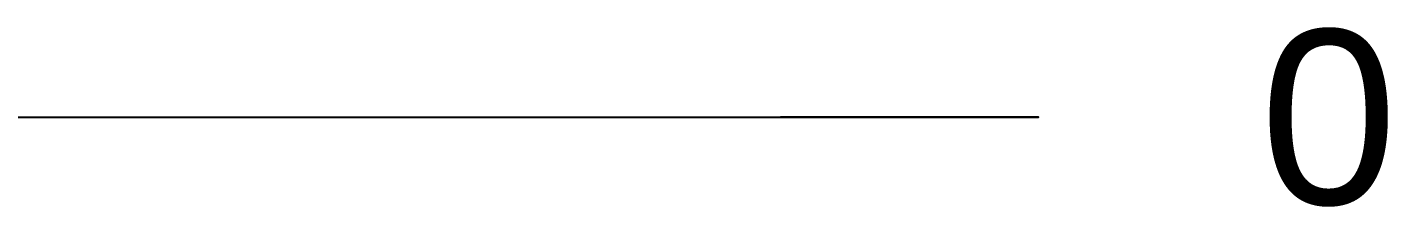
# Model space of a CAD drawing. Extents: x -14.2 to 13.4, y -20.5 to 46.3.
# Drawn here: x 5.64 to 13.44, y -20.51 to -19.49 of the extents above; entities that cross this region are included whole.
import ezdxf
from ezdxf.enums import TextEntityAlignment as Align

# ---------------------------------------------------------------- set-up
doc = ezdxf.new("R2010")
doc.units = 0
doc.styles.add('PLS_View', font='ARIAL.TTF')

msp = doc.modelspace()

# ---------------------------------------------------------------- linework, layer by layer
at = {"layer": 'Annotation', "color": 7}
for p, q in [((0, -20), (11.4341, -20)), ((6.6151, -20, 6.6151), (7.7176, -20, 7.7176)), ((6.6151, -20, -6.6151), (7.7176, -20, -7.7176)), ((6.6815, -20, 7.9627), (7.0156, -20, 8.3609)), ((6.6815, -20, -7.9627), (7.0156, -20, -8.3609)), ((7.9627, -20, 6.6815), (8.3609, -20, 7.0156)), ((7.9627, -20, -6.6815), (8.3609, -20, -7.0156)), ((9.002, -20, 5.1973), (9.4521, -20, 5.4572)), ((9.002, -20, -5.1973), (9.4521, -20, -5.4572)), ((9.7677, -20, 3.5552), (10.2561, -20, 3.7329)), ((9.7677, -20, -3.5552), (10.2561, -20, -3.7329)), ((9.9569, -20, 0.2605), (11.4341, -20)), ((11.4341, -20), (9.9569, -20, -0.2605)), ((10.2367, -20, 1.805), (10.7485, -20, 1.8953)), ((10.2367, -20, -1.805), (10.7485, -20, -1.8953))]:
    msp.add_line(p, q, dxfattribs=at)
msp.add_3dface([(9.9569, -20, 0.2605), (11.4341, -20), (9.9569, -20, -0.2605)], dxfattribs=at)

# ---------------------------------------------------------------- texts
at = {"layer": 'Annotation', "color": 7, "style": 'PLS_View'}
msp.add_text('0', height=1, dxfattribs=at).set_placement((12.7035, -20.5), (13.491, -20.5), align=Align.ALIGNED)

doc.saveas('drawing.dxf')
